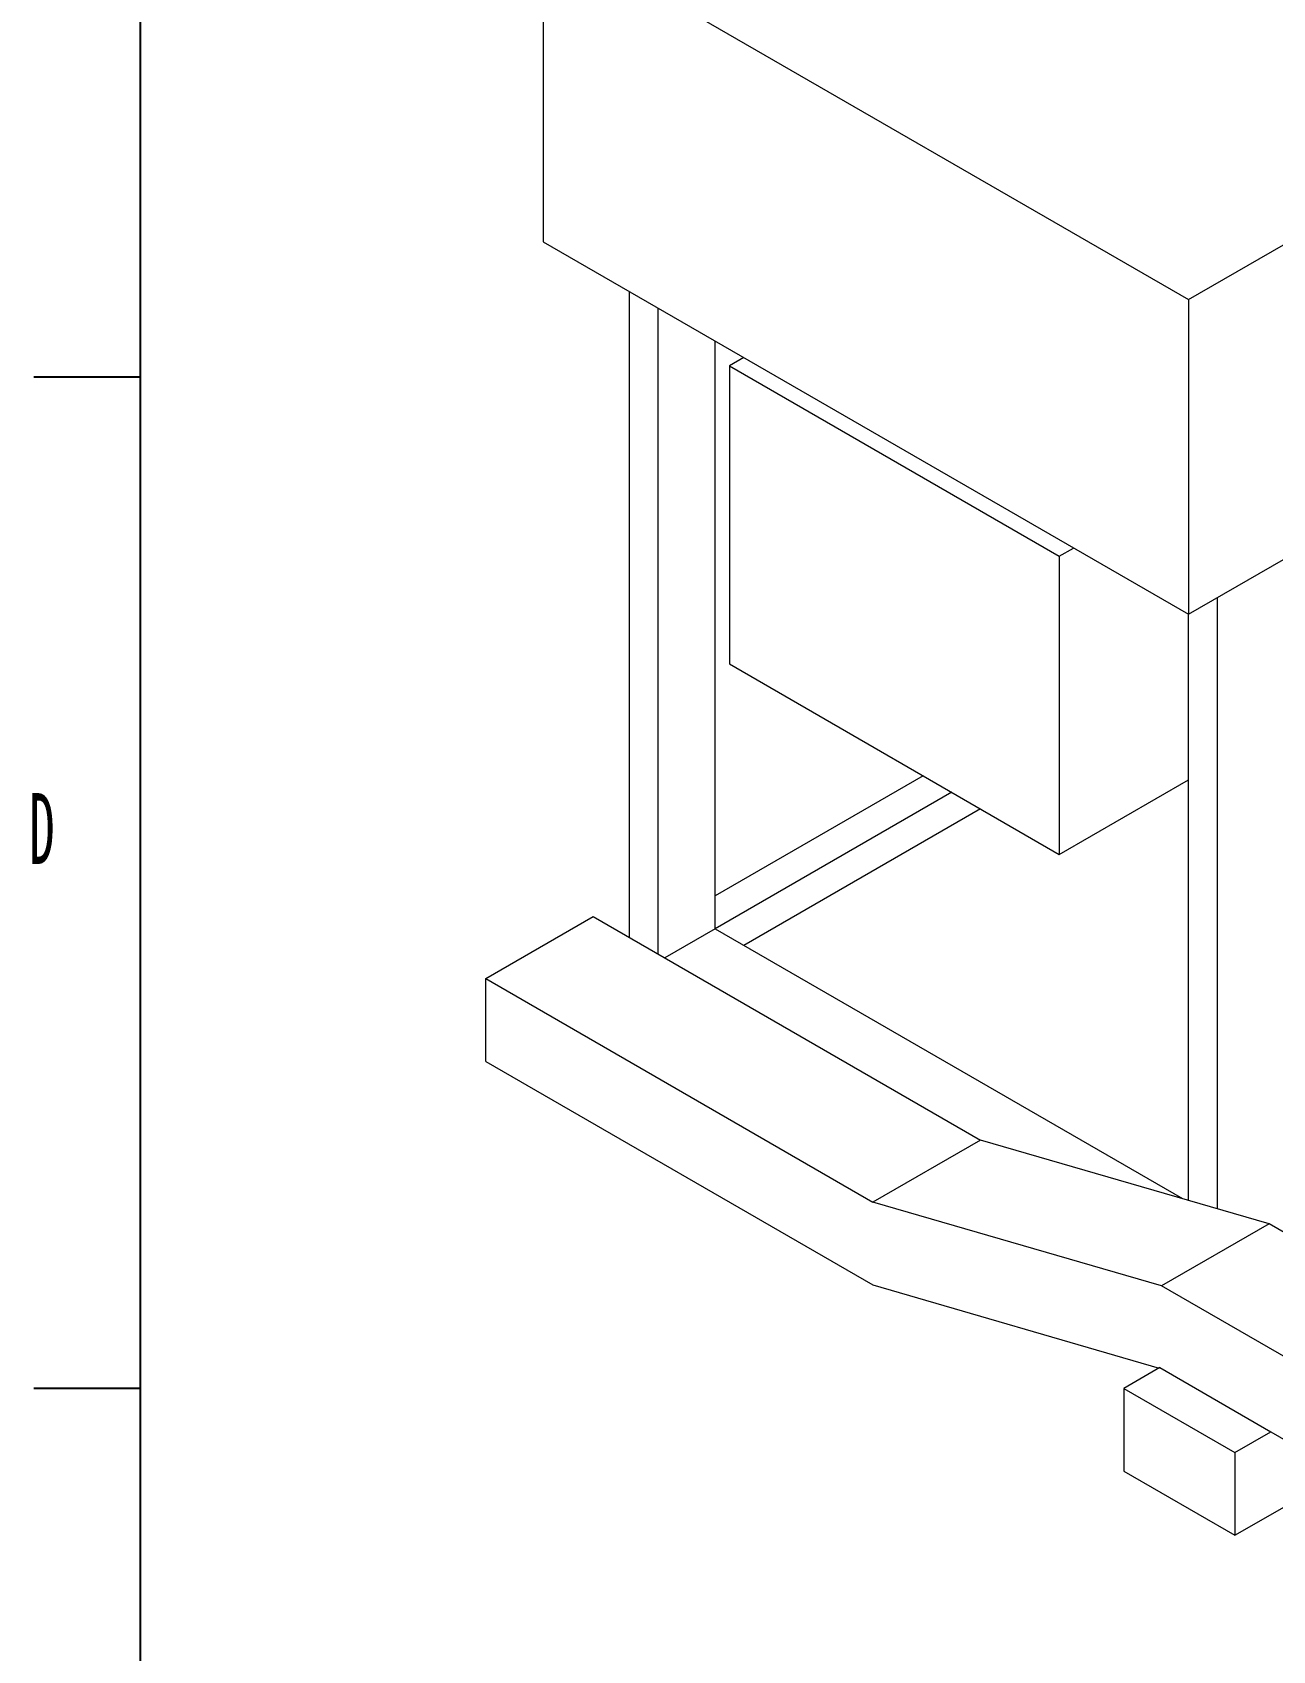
# Model space of a CAD drawing. Header units: millimetres. Extents: x 169 to 14583, y -399 to 10804.
# Drawn here: x 174 to 1397, y 5912 to 7508 of the extents above; entities that cross this region are included whole.
import ezdxf

# ---------------------------------------------------------------- set-up
doc = ezdxf.new("R2010")
doc.units = ezdxf.units.MM
doc.header["$LTSCALE"] = 35
doc.layers.add('12', color=4, linetype='Continuous')
doc.styles.add('SLDTEXTSTYLE5', font='TXT', dxfattribs={"width": 0.525})

# ---------------------------------------------------------------- blocks, each defined once
blk = doc.blocks.new('블록12')
for p, q in [((279.9, 10160.5), (279.9, 185.5)), ((279.9, 7168), (174.9, 7168)), ((279.9, 6170.5), (174.9, 6170.5))]:
    blk.add_line(p, q)

msp = doc.modelspace()

# ---------------------------------------------------------------- linework, layer by layer
at = {"color": 7, "linetype": 'Continuous', "lineweight": 18}
for p, q in [((677.161, 7611.826), (1313.558, 7244.443)), ((677.161, 7611.826), (677.161, 7301.541)), ((1313.558, 7244.443), (1935.811, 7603.662)), ((1313.558, 6934.157), (2041.877, 7354.607)), ((677.161, 7301.541), (1313.558, 6934.157)), ((762.014, 7252.556), (762.014, 6615.65)), ((790.298, 7236.228), (790.298, 6599.322)), ((1313.558, 7244.443), (1313.558, 6934.157)), ((846.867, 6623.807), (846.867, 7203.572)), ((875.154, 7187.242), (861.009, 7179.077)), ((861.009, 7179.077), (861.009, 6885.122)), ((861.009, 7179.077), (1186.278, 6991.303)), ((1186.278, 6991.303), (1200.423, 6999.468)), ((1186.278, 6991.303), (1186.278, 6697.348)), ((1341.842, 6950.485), (1341.842, 6347.869)), ((1313.558, 6356.083), (1313.558, 6934.157)), ((861.009, 6885.122), (1186.278, 6697.348)), ((1051.984, 6774.875), (846.867, 6656.463)), ((1186.278, 6697.348), (1313.558, 6770.825)), ((1080.269, 6758.546), (846.867, 6623.807)), ((1108.557, 6742.216), (875.156, 6607.476)), ((620.593, 6574.83), (726.659, 6636.061)), ((726.659, 6636.061), (1108.497, 6415.63)), ((846.867, 6623.807), (797.376, 6595.236)), ((846.867, 6623.807), (1307.664, 6357.794)), ((620.593, 6493.176), (620.593, 6574.83)), ((620.593, 6574.83), (1002.431, 6354.4)), ((620.593, 6493.176), (1002.431, 6272.746)), ((1108.497, 6415.63), (1002.431, 6354.4)), ((1393.107, 6332.982), (1108.497, 6415.63)), ((1287.041, 6271.752), (1002.431, 6354.4)), ((1393.107, 6332.982), (1287.041, 6271.752)), ((1557.792, 6237.912), (1393.107, 6332.982)), ((1002.431, 6272.746), (1284.689, 6190.781)), ((1599.936, 6091.122), (1287.041, 6271.752)), ((1285.273, 6191.118), (1249.918, 6170.708)), ((1285.273, 6191.118), (1394.875, 6127.847)), ((1249.918, 6170.708), (1249.918, 6089.054)), ((1249.918, 6170.708), (1359.519, 6107.436)), ((1359.519, 6107.436), (1394.875, 6127.847)), ((1394.875, 6127.847), (1564.58, 6029.878)), ((1359.519, 6107.436), (1359.519, 6025.782)), ((1249.918, 6089.054), (1359.519, 6025.782)), ((1359.519, 6025.782), (1465.597, 6087.02))]:
    msp.add_line(p, q, dxfattribs=at)

# ---------------------------------------------------------------- block references
at = {"color": 7, "linetype": 'Continuous'}
msp.add_blockref('블록12', (0, 0), dxfattribs=at)

# ---------------------------------------------------------------- texts
at = {"layer": '12', "insert": (182.925, 6757.801), "char_height": 70.001, "attachment_point": 2, "style": 'SLDTEXTSTYLE5'}
msp.add_mtext('D', dxfattribs=at)

doc.saveas('drawing.dxf')
